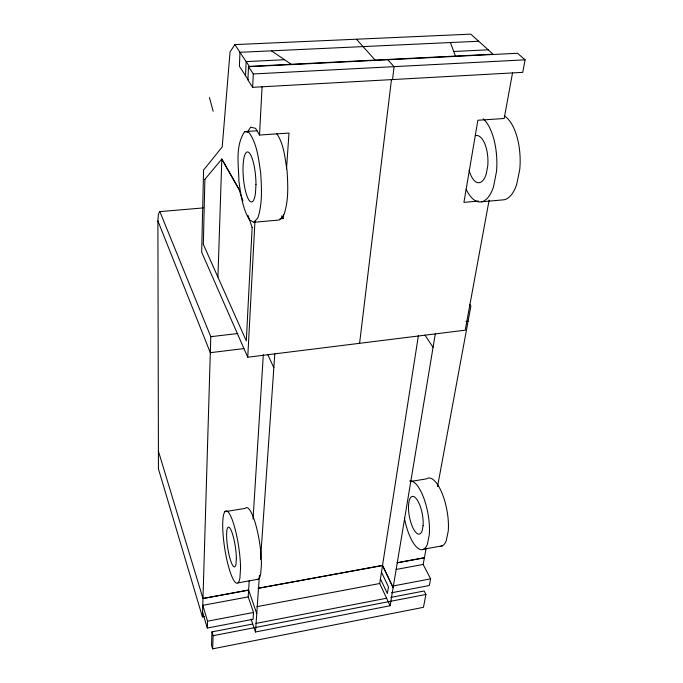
<?xml version="1.0" encoding="UTF-8"?>
<svg xmlns="http://www.w3.org/2000/svg" width="683" height="683" viewBox="0 0 683 683"><rect width="100%" height="100%" fill="white"/><g stroke="black" fill="none" stroke-linecap="round" stroke-linejoin="round"><path stroke-width="1.02" d="M203.329 244.446L204.883 179.27M202.433 616.92L210.791 336.693L159.865 211.619L158.413 214.035L157.893 220.882L158.447 468.922L202.433 616.92L204.524 616.527M217.937 277.102L221.821 159.054L204.883 179.356M248.194 596.908L253.538 612.463L253.086 619.276L207.316 628.044L207.547 621.188L202.774 605.334L248.194 596.908L249.21 580.576M252.77 624.014L211.978 631.877L211.491 645.034L212.626 648.85L423.46 607.315L425.902 594.466L424.152 590.991L390.77 597.42M212.626 648.85L213.13 635.685L211.978 631.877M245.53 75.745L246.153 61.607L284.555 59.728M248.501 66.738L247.903 79.979L252.65 87.322L522.734 72.355L525.107 59.831L517.492 53.265L248.501 66.738L253.291 73.969L252.65 87.322M252.155 227.362L246.298 340.877L203.329 244.335M489.13 200.119L465.208 330.188L247.75 357.218L254.955 221.121M262.076 86.715L259.514 135.046L288.986 133.048L286.51 168.957M253.051 519.054L263.322 354.639M279.953 218.842L283.095 218.594L283.385 214.368M435.293 333.987L390.13 605.753L255.476 631.997L259.42 575.291M260.53 559.326L274.805 353.931M359.582 343.318L391.461 79.587M392.52 79.57L394.091 66.644L387.782 59.763M390.13 605.753L379.705 583.513L418.406 335.541M512.532 72.885L504.174 118.501L477.878 120.259L463.919 202.373L478.629 201.058M391.461 592.776L429.351 585.519L430.631 578.851L423.17 564.44L426.132 548.389M437.538 486.629L470.894 306.018L469.631 304.319M256.996 130.769L244.719 131.58C234.978 145.889 238.64 164.876 238.913 181.2C240.817 194.424 242.431 208.23 249.5 219.875L253.999 222.282L279.398 219.994L283.667 215.495C288.807 201.075 287.987 185.537 287.056 170.511C284.905 158.055 284.094 144.463 276.794 133.706M247.716 131.606L250.627 127.158L255.596 128.353L259.531 135.08M234.858 44.6L249.329 66.379L493.075 54.188L470.775 34.15L234.858 44.6L230.051 51.917L222.223 146.913L203.568 170.101L201.673 252.24L247.75 357.218M253.999 222.282L257.918 217.783C262.579 203.167 261.632 187.637 260.65 172.551C258.533 158.951 257.252 144.412 249.227 132.75L244.719 131.58M213.13 635.685L254.033 627.762M255.075 627.557L425.902 594.466M255.903 623.417L386.604 598.231M256.842 606.666L379.705 583.513M207.547 621.188L253.538 612.463M392.571 586.074L430.631 578.851M396.063 569.468L423.17 564.44M158.405 451.156L202.979 598.504L248.621 590.044L256.757 613.616M397.182 562.732L424.408 557.729M202.979 598.504L248.612 590.121M397.173 562.809L424.391 557.806M238 582.889L258.541 579.158M423.742 549.183L442.396 545.794M224.929 511.678L245.146 508.391A36.412 7.607 81.1 0 1 255.502 523.827A36.412 7.607 81.1 0 1 261.435 564.431L260.667 574.249A36.412 7.607 81.1 0 1 256.552 579.363M410.918 481.404L426.243 478.911A34.713 12.456 79.3 0 1 441.816 492.656A34.713 12.456 79.3 0 1 448.244 531.203L446.221 540.791A34.713 12.456 79.3 0 1 440.501 546.34M243.908 348.586L210.313 352.684L157.893 220.882M465.977 321.497L468.077 321.241M210.791 336.693L237.812 333.509M481.31 201.827L503.849 199.803A42.816 19.346 87.2 0 0 516.596 184.743L519.729 169.683A42.816 19.346 87.2 0 0 504.66 116.144M159.865 211.619L203.457 207.905M253.291 73.969L525.107 59.831M453.743 51.481L488.191 49.808M478.663 41.245L239.972 52.292L239.409 66.268L248.151 79.791M271.484 50.832L291.231 64.279M356.466 39.213L375.112 60.087M424.937 335.054L433.073 347.357M283.078 218.56L281.618 215.93M221.821 159.054L238.794 188.892L242.9 200.802M221.821 159.122L238.794 188.96M393.152 587.593L382.523 565.43L258.037 588.311L382.514 565.507L393.135 587.67M381.473 572.175L388.456 586.859L387.363 593.561L380.431 578.86M267.762 354.588L273.849 367.71M450.43 42.551L455.441 56.066M248.04 215.521L252.147 227.43M251.113 619.148L255.476 631.997M202.569 612.164L207.316 628.044M209.45 97.558L213.147 111.244M404.404 518.055A34.884 11.987 79.5 0 0 427.404 544.18L429.308 534.576A34.884 11.987 79.5 0 0 423.793 498.069A34.884 11.987 79.5 0 0 409.587 481.08M466.173 189.319A43.08 18.663 87 0 0 493.544 186.732L496.49 171.595A43.08 18.663 87 0 0 483.146 118.791M469.11 170.34A23.649 10.236 87 0 0 486.194 174.148L487.756 165.901A23.649 10.236 87 0 0 475.334 135.678M255.971 184.521L255.468 193.195A25.109 6.156 85.2 0 1 244.898 188.38A25.109 6.156 85.2 0 1 247.007 152.019A25.109 6.156 85.2 0 1 255.971 184.521M236.361 558.438L236.036 563.842A20.097 3.859 81.3 0 1 228.113 550.302A20.097 3.859 81.3 0 1 229.462 527.609A20.097 3.859 81.3 0 1 236.361 558.438M240.544 568.145L239.921 577.989A36.6 7.035 81.2 0 1 225.458 552.82A36.6 7.035 81.2 0 1 228.045 511.874A36.6 7.035 81.2 0 1 240.544 568.145M423.093 525.731L422.085 530.99A19.15 6.582 79.5 0 1 409.877 518.909A19.15 6.582 79.5 0 1 414.129 496.754A19.15 6.582 79.5 0 1 423.093 525.731"/></g></svg>
